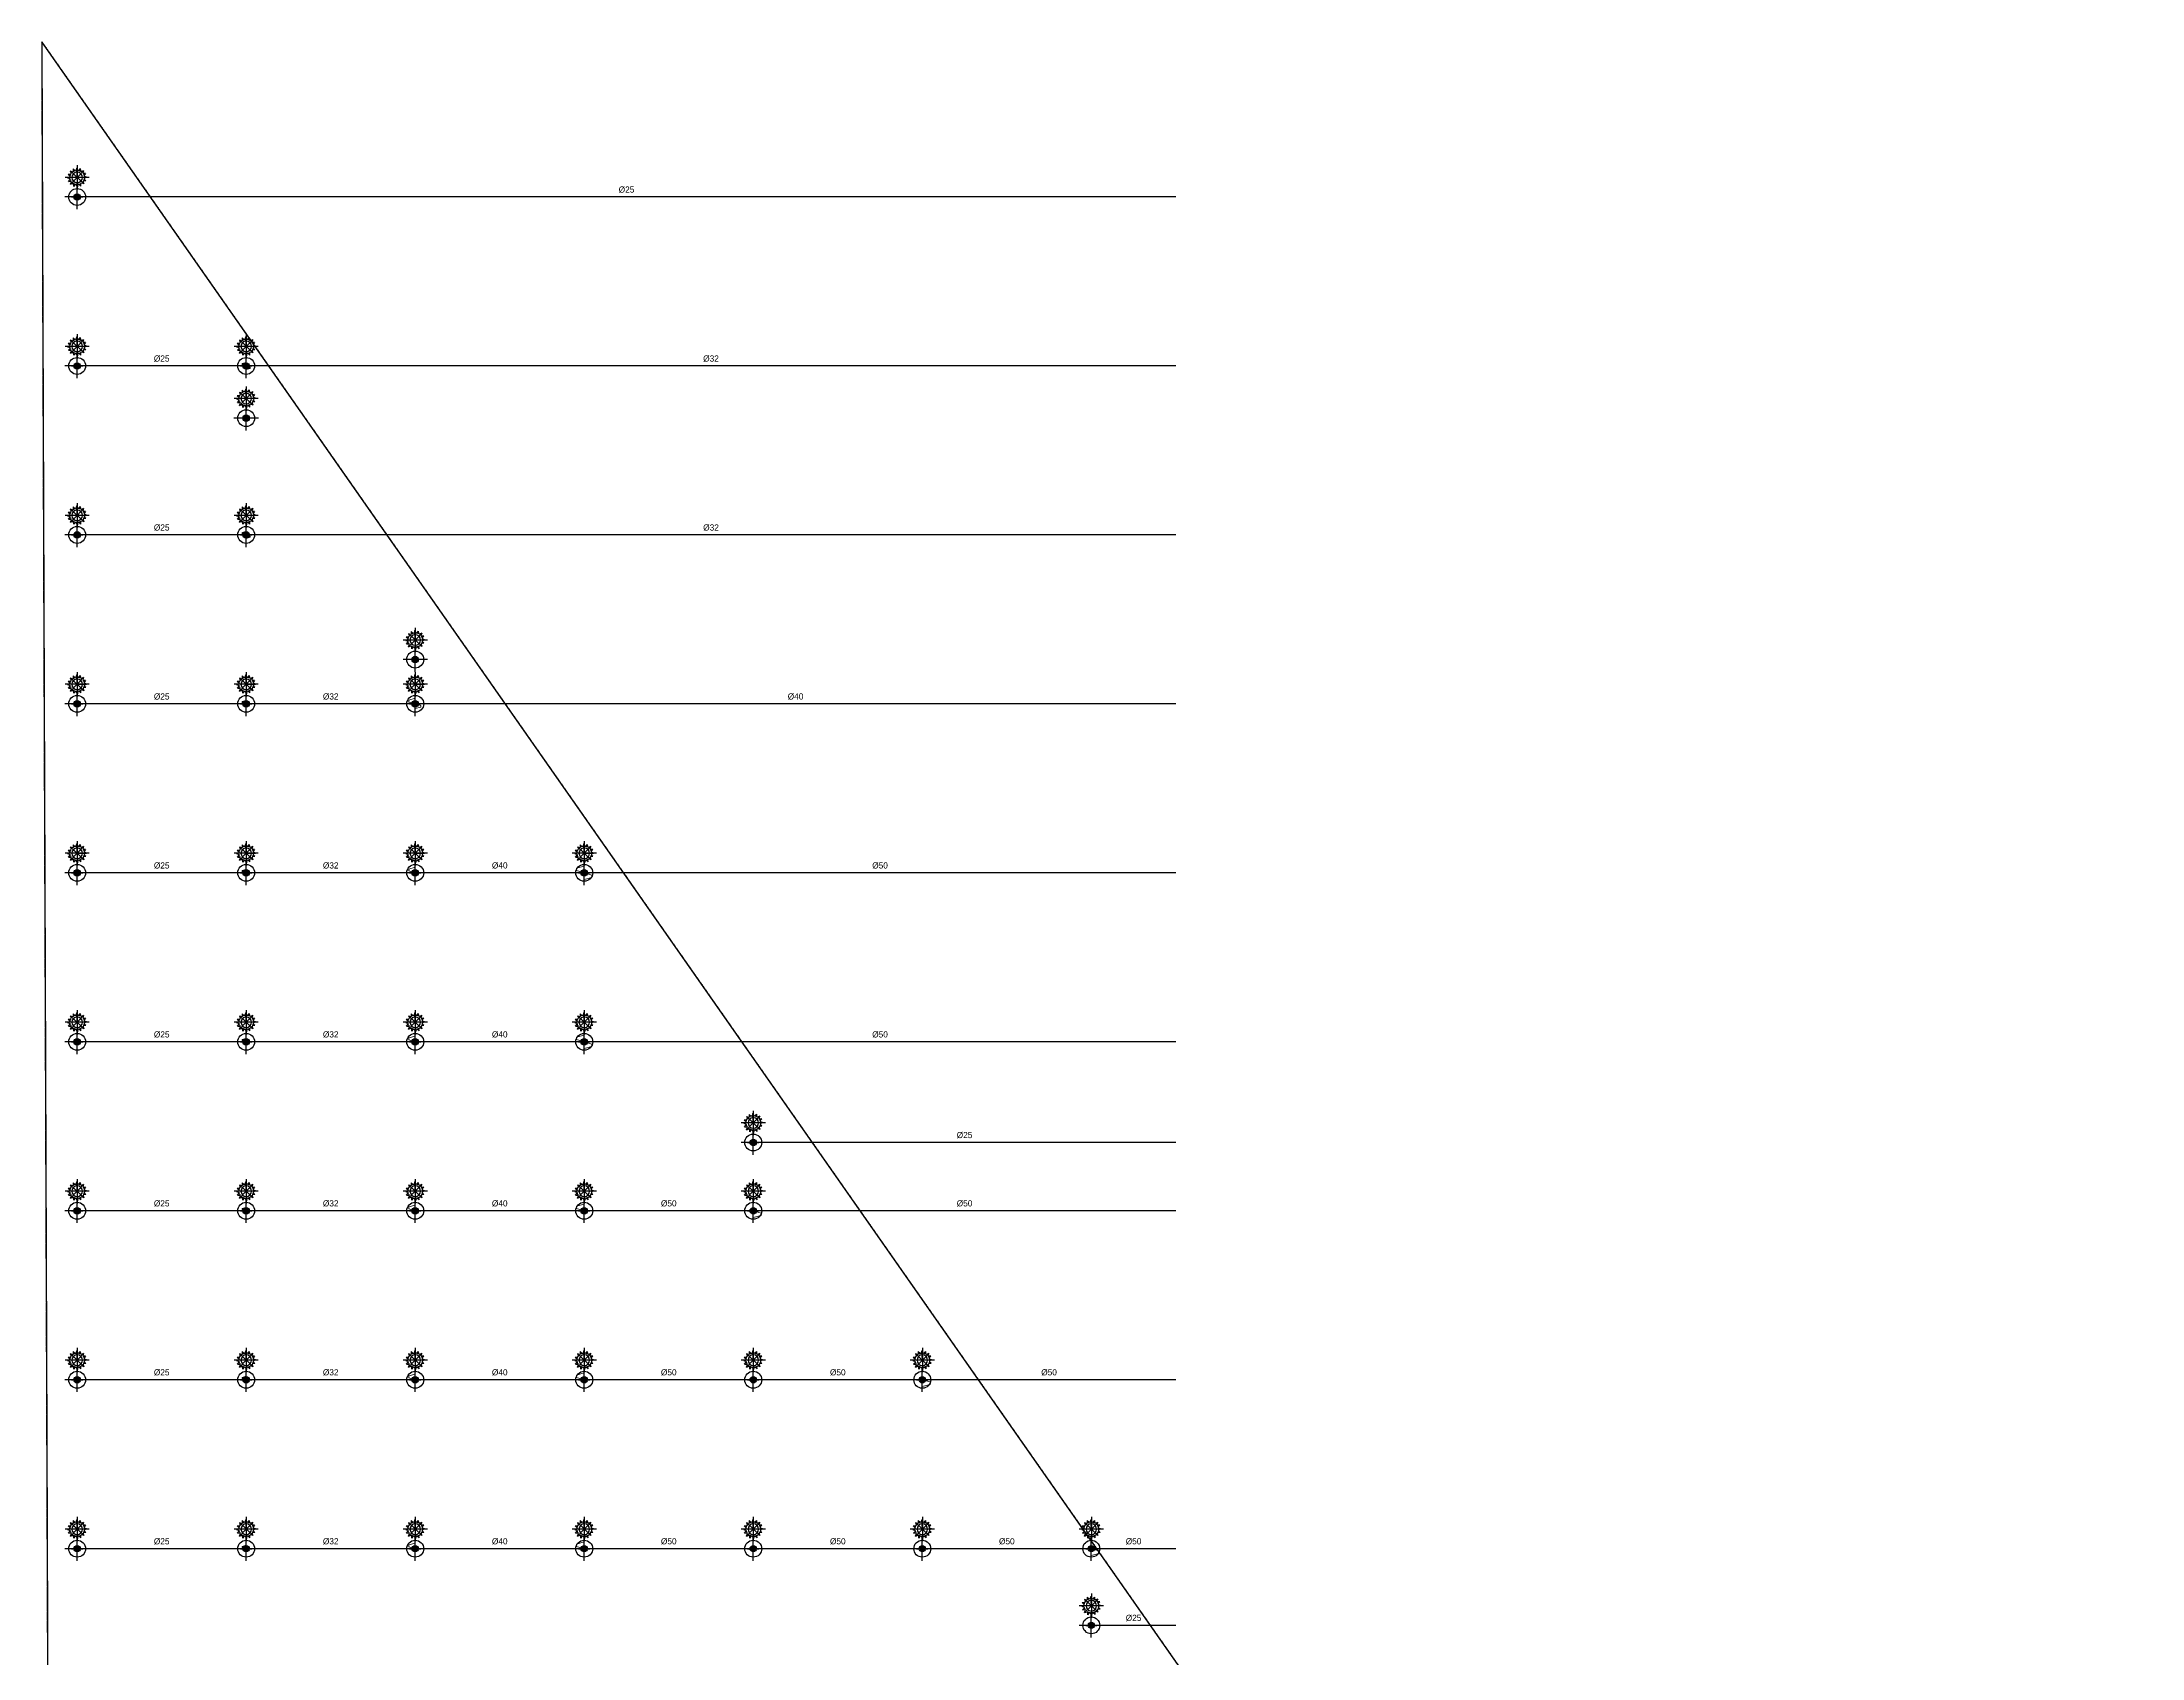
# Model space of a CAD drawing. Header units: millimetres. Extents: x 1706 to 534926, y -578380 to 27192.
# Drawn here: x 239674 to 276947, y -411871 to -383178 of the extents above; entities that cross this region are included whole.
import ezdxf

# ---------------------------------------------------------------- set-up
doc = ezdxf.new("R2010")
doc.units = ezdxf.units.MM
doc.linetypes.add('DASHDOT', pattern=[1, 0.5, -0.25, 0, -0.25])
doc.linetypes.add('DASHED', pattern=[19.05, 12.7, -6.35])
doc.layers.get('0').update_dxf_attribs({"color": 251})
for name, color, linetype in [('25∅', 1, 'DASHDOT'), ('floor boundary', 5, 'Continuous'), ('sprinkler - pipe branch', 1, 'Continuous'), ('sprinkler - pipe branch labels', 7, 'Continuous'), ('sprinkler - pipe branch markers', 8, 'Continuous'), ('sprinkler - pipe reducer', 30, 'Continuous'), ('sprinkler - sprinkler (above)', 4, 'Continuous')]:
    doc.layers.add(name, color=color, linetype=linetype)
doc.layers.add('FF-PENDENT SPRINKLER', color=7, linetype='Continuous', true_color=0xcc0099)
doc.layers.add('McD-FIRE-SPRINKLER LINES', color=1, linetype='Continuous', lineweight=9)

# ---------------------------------------------------------------- blocks, each defined once
blk = doc.blocks.new('UPRIGHT SPRINKLER -68°C')
at = {"color": 5}
for p, q in [((-106, 3, 3), (-81, 13, 3)), ((-106, 3, 3), (-82, -7, 3)), ((-74, 76, 3), (-49, 65, 3)), ((-74, 76, 3), (-64, 51, 3)), ((3, 106, 3), (-9, 80, 3)), ((3, 106, 3), (13, 79, 3)), ((76, 74, 3), (49, 63, 3)), ((76, 74, 3), (65, 47, 3)), ((105, -3, 3), (79, 9, 3)), ((-76, -73, 3), (-66, -49, 3)), ((-76, -73, 3), (-53, -63, 3)), ((-4, -105, 3), (-13, -81, 3)), ((-4, -105, 3), (7, -81, 3)), ((72, -77, 3), (47, -66, 3)), ((72, -77, 3), (62, -51, 3)), ((105, -3, 3), (79, -13, 3))]:
    blk.add_line(p, q, dxfattribs=at)
at = {"color": 6}
for p, q in [((-1, -1, 3), (-106, 4, 3)), ((-96, 45, 3), (-78, 25, 3)), ((-96, 45, 3), (-69, 44, 3)), ((72, -77, 3), (-74, 76, 3)), ((-36, 100, 3), (-38, 72, 3)), ((-36, 100, 3), (-17, 79, 3)), ((-1, -1, 3), (3, 106, 3)), ((76, 74, 3), (-1, -1, 3)), ((43, 98, 3), (21, 77, 3)), ((43, 98, 3), (42, 68, 3)), ((99, 38, 3), (70, 39, 3)), ((99, 38, 3), (78, 18, 3)), ((-99, -35, 3), (-80, -18, 3)), ((-99, -35, 3), (-74, -36, 3)), ((-76, -73, 3), (-1, -1, 3)), ((-45, -95, 3), (-44, -70, 3)), ((-45, -95, 3), (-26, -78, 3)), ((-1, -1, 3), (-4, -105, 3)), ((-1, -1, 3), (105, -3, 3)), ((36, -98, 3), (19, -79, 3)), ((36, -98, 3), (38, -72, 3)), ((96, -43, 3), (69, -42, 3)), ((96, -43, 3), (77, -22, 3))]:
    blk.add_line(p, q, dxfattribs=at)
at = {"color": 5, "elevation": 3}
for points in [[(-1, -136), (-1, 135)], [(-137, -1), (135, -1)]]:
    blk.add_lwpolyline(points, dxfattribs=at)
at = {"color": 3}
blk.add_circle((-1, -1, 3), 59.2, dxfattribs=at)
at = {"color": 5}
for start, end in [(140.8422, 170.3714), (95.6315, 125.6992), (51.7639, 79.8685), (6.8313, 35.8146), (184.8407, 216.5012), (230.6178, 261.7138), (276.0216, 306.5945), (321.5184, 351.2266)]:
    blk.add_arc((-1, -1, 3), 81.1, start, end, dxfattribs=at)
blk = doc.blocks.new('PENDENT SPRINKLER (RG)')
at = {"linetype": 'Continuous', "extrusion": (0.000667552, -0.000166966, 1)}
h = blk.add_hatch(color=5, dxfattribs=at)
h.dxf.hatch_style = 1
edge = h.paths.add_edge_path()
edge.add_arc((0, 0), 56.7, 44.562, 404.562, ccw=False)
at = {"layer": '25∅', "linetype": 'Continuous', "extrusion": (0.000667552, -0.000166966, 1)}
h = blk.add_hatch(color=5, dxfattribs=at)
h.dxf.hatch_style = 1
edge = h.paths.add_edge_path()
edge.add_arc((0, 0), 56.7, 44.562, 404.562, ccw=False)
at = {"color": 222, "linetype": 'Continuous', "true_color": 0xcc0099, "extrusion": (0.000667073, -0.000166479, 1)}
for points in [[(0, -217), (0, 217)], [(-217, 0), (217, 0)]]:
    blk.add_lwpolyline(points, dxfattribs=at)
at = {"color": 222, "linetype": 'Continuous', "true_color": 0xcc0099, "extrusion": (0.000667552, -0.000166966, 1)}
blk.add_circle((0, 0), 150, dxfattribs=at)
at = {"color": 5, "linetype": 'Continuous', "extrusion": (0.000667552, -0.000166966, 1)}
blk.add_circle((0, 0), 56.7, dxfattribs=at)
at = {"layer": '25∅', "color": 5, "linetype": 'Continuous', "extrusion": (0.000667552, -0.000166966, 1)}
blk.add_circle((0, 0), 56.7, dxfattribs=at)
at = {"layer": 'FF-PENDENT SPRINKLER', "extrusion": (1.02436e-19, 0, -1), "xscale": 1.588226225829954, "yscale": 1.588226225829954, "zscale": 1.588226225829954}
blk.add_blockref('UPRIGHT SPRINKLER -68°C', (-346, 1, -4), dxfattribs=at)
blk = doc.blocks.new('reducer')
at = {"layer": 'McD-FIRE-SPRINKLER LINES'}
blk.add_lwpolyline([(16, 55), (33, 55), (48, 0), (0, 0)], close=True, dxfattribs=at)

msp = doc.modelspace()

# ---------------------------------------------------------------- linework, layer by layer
at = {"layer": 'floor boundary'}
msp.add_lwpolyline([(239673.856, -383177.8), (240169.16, -522270.843), (318922.686, -522270.843), (318922.686, -463861.665), (296138.648, -463861.665)], close=True, dxfattribs=at)
at = {"layer": 'floor boundary', "linetype": 'DASHED'}
msp.add_lwpolyline([(318922.686, -478682.031), (240013.942, -478682.031), (239673.856, -383177.8), (296138.648, -463861.665), (318922.686, -463861.665)], close=True, dxfattribs=at)
at = {"layer": 'McD-FIRE-SPRINKLER LINES'}
msp.add_lwpolyline([(239673.856, -383177.8), (240169.16, -522270.843), (318922.686, -522270.843), (318922.686, -463861.665), (296138.648, -463861.665)], close=True, dxfattribs=at)
at = {"layer": 'sprinkler - pipe branch'}
for points in [[(259798.271, -385929.915), (240298.271, -385929.915)], [(243298.271, -388929.915), (240298.271, -388929.915)], [(259798.271, -388929.915), (243298.271, -388929.915)], [(243298.271, -391929.915), (240298.271, -391929.915)], [(259798.271, -391929.915), (243298.271, -391929.915)], [(243298.271, -394929.915), (240298.271, -394929.915)], [(246298.271, -394929.915), (243298.271, -394929.915)], [(259798.271, -394929.915), (246298.271, -394929.915)], [(243298.271, -397929.915), (240298.271, -397929.915)], [(246298.271, -397929.915), (243298.271, -397929.915)], [(249298.271, -397929.915), (246298.271, -397929.915)], [(259798.271, -397929.915), (249298.271, -397929.915)], [(243298.271, -400929.915), (240298.271, -400929.915)], [(246298.271, -400929.915), (243298.271, -400929.915)], [(249298.271, -400929.915), (246298.271, -400929.915)], [(259798.271, -400929.915), (249298.271, -400929.915)], [(259798.271, -402717.122), (252298.271, -402717.122)], [(243298.271, -403929.915), (240298.271, -403929.915)], [(246298.271, -403929.915), (243298.271, -403929.915)], [(249298.271, -403929.915), (246298.271, -403929.915)], [(252298.271, -403929.915), (249298.271, -403929.915)], [(259798.271, -403929.915), (252298.271, -403929.915)], [(243298.271, -406929.915), (240298.271, -406929.915)], [(246298.271, -406929.915), (243298.271, -406929.915)], [(249298.271, -406929.915), (246298.271, -406929.915)], [(252298.271, -406929.915), (249298.271, -406929.915)], [(255298.271, -406929.915), (252298.271, -406929.915)], [(259798.271, -406929.915), (255298.271, -406929.915)], [(243298.271, -409929.915), (240298.271, -409929.915)], [(246298.271, -409929.915), (243298.271, -409929.915)], [(249298.271, -409929.915), (246298.271, -409929.915)], [(252298.271, -409929.915), (249298.271, -409929.915)], [(255298.271, -409929.915), (252298.271, -409929.915)], [(258298.271, -409929.915), (255298.271, -409929.915)], [(259798.271, -409929.915), (258298.271, -409929.915)], [(259798.271, -411290.663), (258298.271, -411290.663)]]:
    msp.add_lwpolyline(points, dxfattribs=at)
at = {"layer": 'sprinkler - pipe branch markers'}
for p, q in [((240198.271, -385929.915), (240398.271, -385929.915)), ((240198.271, -388929.915), (240398.271, -388929.915)), ((243198.271, -388929.915), (243398.271, -388929.915)), ((240198.271, -391929.915), (240398.271, -391929.915)), ((243198.271, -391929.915), (243398.271, -391929.915)), ((240198.271, -394929.915), (240398.271, -394929.915)), ((243198.271, -394929.915), (243398.271, -394929.915)), ((246198.271, -394929.915), (246398.271, -394929.915)), ((240198.271, -397929.915), (240398.271, -397929.915)), ((243198.271, -397929.915), (243398.271, -397929.915)), ((246198.271, -397929.915), (246398.271, -397929.915)), ((249198.271, -397929.915), (249398.271, -397929.915)), ((240198.271, -400929.915), (240398.271, -400929.915)), ((243198.271, -400929.915), (243398.271, -400929.915)), ((246198.271, -400929.915), (246398.271, -400929.915)), ((249198.271, -400929.915), (249398.271, -400929.915)), ((252198.271, -402717.122), (252398.271, -402717.122)), ((240198.271, -403929.915), (240398.271, -403929.915)), ((243198.271, -403929.915), (243398.271, -403929.915)), ((246198.271, -403929.915), (246398.271, -403929.915)), ((249198.271, -403929.915), (249398.271, -403929.915)), ((252198.271, -403929.915), (252398.271, -403929.915)), ((240198.271, -406929.915), (240398.271, -406929.915)), ((243198.271, -406929.915), (243398.271, -406929.915)), ((246198.271, -406929.915), (246398.271, -406929.915)), ((249198.271, -406929.915), (249398.271, -406929.915)), ((252198.271, -406929.915), (252398.271, -406929.915)), ((255198.271, -406929.915), (255398.271, -406929.915)), ((240198.271, -409929.915), (240398.271, -409929.915)), ((243198.271, -409929.915), (243398.271, -409929.915)), ((246198.271, -409929.915), (246398.271, -409929.915)), ((249198.271, -409929.915), (249398.271, -409929.915)), ((252198.271, -409929.915), (252398.271, -409929.915)), ((255198.271, -409929.915), (255398.271, -409929.915)), ((258198.271, -409929.915), (258398.271, -409929.915)), ((258198.271, -411290.663), (258398.271, -411290.663))]:
    msp.add_line(p, q, dxfattribs=at)

# ---------------------------------------------------------------- block references
at = {"layer": 'sprinkler - pipe reducer', "color": 30}
for p, xscale, yscale, zscale, rotation in [((240298.271, -385929.915), 0.9761904761904762, 0.9761904761904762, 0.9761904761904762, 90), ((243298.271, -388929.915), 1.271941932564014, 1.271941932564014, 1.271941932564014, 90), ((243298.271, -388929.915), 1.295751456373538, 1.295751456373538, 1.295751456373538, 270), ((243298.271, -391929.915), 1.271941932564014, 1.271941932564014, 1.271941932564014, 90), ((243298.271, -391929.915), 1.295751456373538, 1.295751456373538, 1.295751456373538, 270), ((243298.271, -394929.915), 1.271941932564014, 1.271941932564014, 1.271941932564014, 90), ((246298.271, -394929.915), 2.061508256296826, 2.061508256296826, 2.061508256296826, 90), ((246298.271, -394929.915), 1.765756799923288, 1.765756799923288, 1.765756799923288, 270), ((243298.271, -397929.915), 1.271941932564014, 1.271941932564014, 1.271941932564014, 90), ((246298.271, -397929.915), 2.061508256296826, 2.061508256296826, 2.061508256296826, 90), ((249298.271, -397929.915), 2.5, 2.5, 2.5, 90), ((249298.271, -397929.915), 2.5, 2.5, 2.5, 270), ((243298.271, -400929.915), 1.271941932564014, 1.271941932564014, 1.271941932564014, 90), ((246298.271, -400929.915), 2.061508256296826, 2.061508256296826, 2.061508256296826, 90), ((249298.271, -400929.915), 2.5, 2.5, 2.5, 90), ((249298.271, -400929.915), 2.5, 2.5, 2.5, 270), ((252298.271, -402717.122), 0.9761904761904762, 0.9761904761904762, 0.9761904761904762, 90), ((243298.271, -403929.915), 1.271941932564014, 1.271941932564014, 1.271941932564014, 90), ((246298.271, -403929.915), 2.061508256296826, 2.061508256296826, 2.061508256296826, 90), ((249298.271, -403929.915), 2.5, 2.5, 2.5, 90), ((252298.271, -403929.915), 2.5, 2.5, 2.5, 270), ((243298.271, -406929.915), 1.271941932564014, 1.271941932564014, 1.271941932564014, 90), ((246298.271, -406929.915), 2.061508256296826, 2.061508256296826, 2.061508256296826, 90), ((249298.271, -406929.915), 2.5, 2.5, 2.5, 90), ((255298.271, -406929.915), 2.5, 2.5, 2.5, 270), ((243298.271, -409929.915), 1.271941932564014, 1.271941932564014, 1.271941932564014, 90), ((246298.271, -409929.915), 2.061508256296826, 2.061508256296826, 2.061508256296826, 90), ((249298.271, -409929.915), 2.5, 2.5, 2.5, 90), ((258298.271, -409929.915), 2.5, 2.5, 2.5, 270), ((258298.271, -411290.663), 0.9761904761904762, 0.9761904761904762, 0.9761904761904762, 90)]:
    msp.add_blockref('reducer', p, dxfattribs=dict(at, xscale=xscale, yscale=yscale, zscale=zscale, rotation=rotation))
at = {"layer": 'sprinkler - sprinkler (above)', "rotation": 90}
for p in [(240298.271, -385929.915), (240298.271, -388929.915), (243298.271, -388929.915), (243298.271, -389856.811), (240298.271, -391929.915), (243298.271, -391929.915), (246298.271, -394143.581), (240298.271, -394929.915), (243298.271, -394929.915), (246298.271, -394929.915), (240298.271, -397929.915), (243298.271, -397929.915), (246298.271, -397929.915), (249298.271, -397929.915), (240298.271, -400929.915), (243298.271, -400929.915), (246298.271, -400929.915), (249298.271, -400929.915), (252298.271, -402717.122), (240298.271, -403929.915), (243298.271, -403929.915), (246298.271, -403929.915), (249298.271, -403929.915), (252298.271, -403929.915), (240298.271, -406929.915), (243298.271, -406929.915), (246298.271, -406929.915), (249298.271, -406929.915), (252298.271, -406929.915), (255298.271, -406929.915), (240298.271, -409929.915), (243298.271, -409929.915), (246298.271, -409929.915), (249298.271, -409929.915), (252298.271, -409929.915), (255298.271, -409929.915), (258298.271, -409929.915), (258298.271, -411290.663)]:
    msp.add_blockref('PENDENT SPRINKLER (RG)', p, dxfattribs=at)

# ---------------------------------------------------------------- texts
at = {"layer": 'sprinkler - pipe branch labels', "char_height": 110, "attachment_point": 5}
for s, insert in [('Ø25', (250048.271, -385799.915)), ('Ø25', (241798.271, -388799.915)), ('Ø32', (251548.271, -388799.915)), ('Ø25', (241798.271, -391799.915)), ('Ø32', (251548.271, -391799.915)), ('Ø25', (241798.271, -394799.915)), ('Ø32', (244798.271, -394799.915)), ('Ø40', (253048.271, -394799.915)), ('Ø25', (241798.271, -397799.915)), ('Ø32', (244798.271, -397799.915)), ('Ø40', (247798.271, -397799.915)), ('Ø50', (254548.271, -397799.915)), ('Ø25', (241798.271, -400799.915)), ('Ø32', (244798.271, -400799.915)), ('Ø40', (247798.271, -400799.915)), ('Ø50', (254548.271, -400799.915)), ('Ø25', (256048.271, -402587.122)), ('Ø25', (241798.271, -403799.915)), ('Ø32', (244798.271, -403799.915)), ('Ø40', (247798.271, -403799.915)), ('Ø50', (250798.271, -403799.915)), ('Ø50', (256048.271, -403799.915)), ('Ø25', (241798.271, -406799.915)), ('Ø32', (244798.271, -406799.915)), ('Ø40', (247798.271, -406799.915)), ('Ø50', (250798.271, -406799.915)), ('Ø50', (253798.271, -406799.915)), ('Ø50', (257548.271, -406799.915)), ('Ø25', (241798.271, -409799.915)), ('Ø32', (244798.271, -409799.915)), ('Ø40', (247798.271, -409799.915)), ('Ø50', (250798.271, -409799.915)), ('Ø50', (253798.271, -409799.915)), ('Ø50', (256798.271, -409799.915)), ('Ø50', (259048.271, -409799.915)), ('Ø25', (259048.271, -411160.663))]:
    msp.add_mtext(s, dxfattribs=dict(at, insert=insert))

doc.saveas('drawing.dxf')
